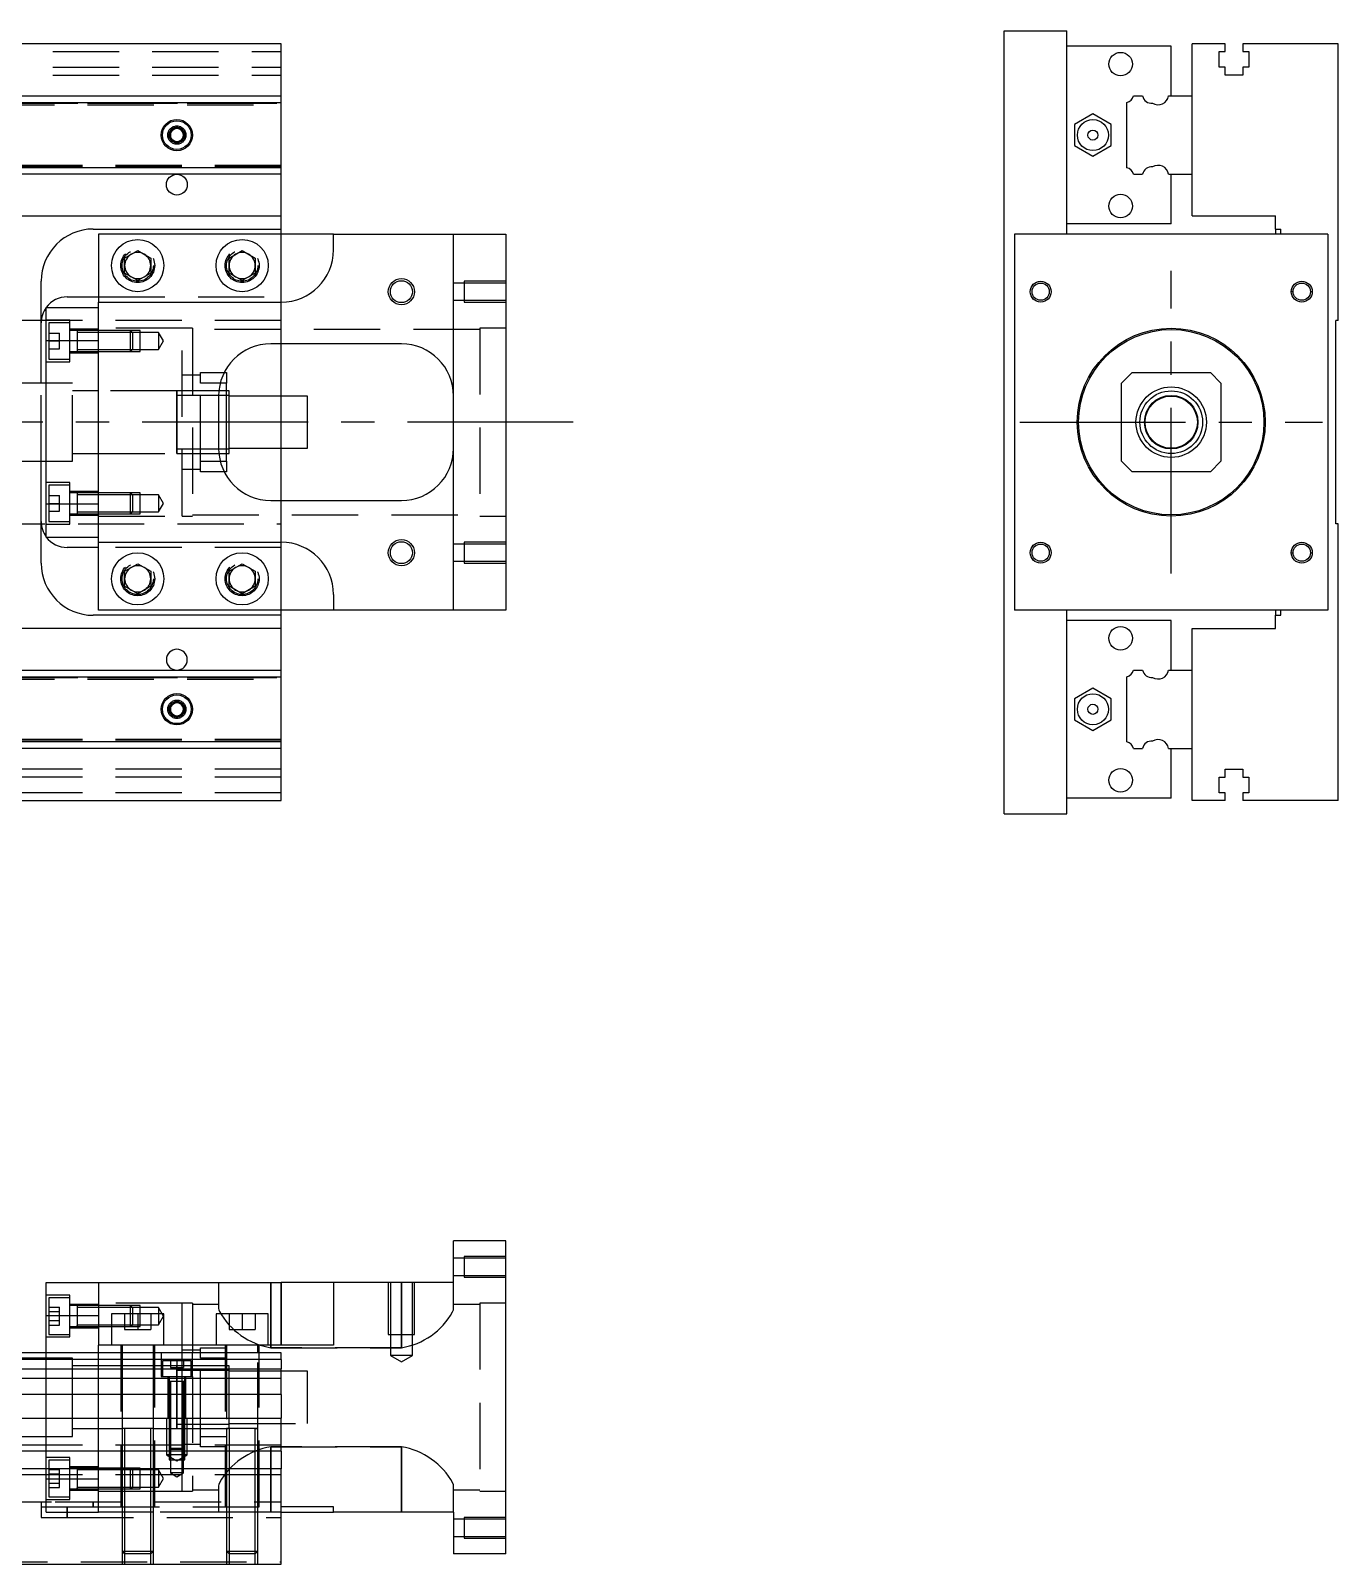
# Model space of a CAD drawing. Extents: x -11 to 722, y -259 to 77.
# Drawn here: x 472 to 722.5, y -218.8 to 75 of the extents above; entities that cross this region are included whole.
import ezdxf

# ---------------------------------------------------------------- set-up
doc = ezdxf.new("R2010")
doc.units = 0
doc.linetypes.add('CENTER', pattern=[50.8, 31.75, -6.35, 6.35, -6.35])
doc.linetypes.add('DASHED', pattern=[19.05, 12.7, -6.35])
doc.layers.get('0').update_dxf_attribs({"linetype": 'CONTINUOUS'})
doc.layers.add('CENTER', color=1, linetype='CENTER')

msp = doc.modelspace()

# ---------------------------------------------------------------- linework, layer by layer
at = {"color": 7, "linetype": 'CONTINUOUS'}
for p, q in [((658.45, 75), (670.45, 75)), ((658.45, -75), (658.45, 75)), ((670.45, 36), (670.45, 75)), ((520, 72.5), (335, 72.5)), ((520, 62.5), (520, 72.5)), ((690.45, 72), (670.45, 72)), ((690.45, 62.5), (690.45, 72)), ((690.45, 62.5), (690.45, 72)), ((700.75, 72.5), (694.45, 72.5)), ((694.45, 62.5), (694.45, 72.5)), ((699.6, 71), (700.75, 71)), ((699.6, 68), (699.6, 71)), ((700.75, 71), (700.75, 72.5)), ((704.15, 72.5), (704.15, 71)), ((722.45, 72.5), (704.15, 72.5)), ((704.15, 71), (705.3, 71)), ((705.3, 71), (705.3, 68)), ((722.45, 19.5), (722.45, 72.5)), ((700.75, 68), (699.6, 68)), ((700.75, 66.5), (700.75, 68)), ((704.15, 68), (704.15, 66.5)), ((705.3, 68), (704.15, 68)), ((704.15, 66.5), (700.75, 66.5)), ((335, 62.5), (520, 62.5)), ((520, 61.247728), (520, 62.5)), ((683.202272, 62.5), (684.97668, 62.5)), ((689.927372, 62.5), (694.45, 62.5)), ((694.45, 47.5), (694.45, 62.5)), ((694.45, 47.5), (694.45, 62.5)), ((335, 61.247728), (520, 61.247728)), ((520, 48.752272), (520, 61.247728)), ((675.45, 59.041452), (671.95, 57.020726)), ((678.949999, 57.020726), (675.45, 59.041452)), ((681.95, 48.752272), (681.95, 61.247728)), ((498.75, 55.721688), (500, 56.443376)), ((500, 56.443376), (501.25, 55.721688)), ((671.95, 57.020726), (671.949999, 52.979274)), ((678.949999, 52.979274), (678.949999, 57.020726)), ((498.75, 54.278312), (498.75, 55.721688)), ((500, 53.556624), (498.75, 54.278312)), ((501.25, 54.278312), (500, 53.556624)), ((501.25, 55.721688), (501.25, 54.278312)), ((671.949999, 52.979274), (675.45, 50.958548)), ((675.45, 50.958548), (678.949999, 52.979274)), ((520, 48.752272), (335, 48.752272)), ((520, 47.5), (335, 47.5)), ((520, 47.5), (520, 48.752272)), ((520, 39.5), (520, 47.5)), ((683.202272, 47.5), (684.97668, 47.5)), ((689.927372, 47.5), (694.45, 47.5)), ((690.45, 38), (690.45, 47.5)), ((690.45, 38), (690.45, 47.5)), ((694.45, 39.5), (694.45, 47.5)), ((446.708204, 39.5), (520, 39.5)), ((520, 37), (520, 39.5)), ((694.45, 39.5), (710.45, 39.5)), ((710.45, 37), (710.45, 39.5)), ((484, 37), (520, 37)), ((485, 36), (485, 23)), ((530, 36), (485, 36)), ((520, 36), (520, 37)), ((530, 33), (530, 36)), ((530, 36), (553, 36)), ((553, -36), (553, 36)), ((553, 36), (563, 36)), ((563, 36), (563, -36)), ((660.45, 36), (660.45, -36)), ((720.45, 36), (660.45, 36)), ((690.45, 38), (670.45, 38)), ((710.45, 37), (711.45, 37)), ((710.45, 37), (710.45, 36)), ((711.45, 36), (711.45, 37)), ((720.45, 36), (720.45, -36)), ((490, 31.443376), (492.5, 32.886752)), ((492.5, 32.886752), (495, 31.443376)), ((510, 31.443376), (512.5, 32.886752)), ((512.5, 32.886752), (515, 31.443376)), ((490, 28.556624), (490, 31.443376)), ((495, 31.443376), (495, 28.556624)), ((510, 28.556624), (510, 31.443376)), ((515, 31.443376), (515, 28.556624)), ((474, 7.5), (474, 27)), ((492.5, 27.113248), (490, 28.556624)), ((495, 28.556624), (492.5, 27.113248)), ((512.5, 27.113248), (510, 28.556624)), ((515, 28.556624), (512.5, 27.113248)), ((479, 24), (485, 24)), ((713.8, 25), (713.45, 25)), ((717.45, 25), (717.1, 25)), ((475, 22), (485, 22)), ((475, 15.652476), (475, 22)), ((485, 15.652476), (485, 23)), ((485, 23), (520, 23)), ((722.45, 19.5), (721.95, 19.5)), ((721.95, -19.5), (721.95, 19.5)), ((475, 15.652476), (485, 15.652476)), ((475, -15.652476), (475, 15.652476)), ((485, -15.652476), (485, 15.652476)), ((485, -15.652476), (485, 15.652476)), ((543, 15), (518, 15)), ((520, 5), (520, 15)), ((509.069714, 9.5), (509.5, 9.5)), ((509.5, 9.5), (509.5, 7.5)), ((682.95, 9.5), (680.95, 7.5)), ((682.95, 9.5), (697.95, 9.5)), ((699.95, 7.5), (697.95, 9.5)), ((475, 7.5), (470, 7.5)), ((509.5, 7.5), (508.317542, 7.5)), ((509.5, -7.5), (509.5, 7.5)), ((510, 6), (509.5, 6)), ((510, -6), (510, 6)), ((680.95, -7.5), (680.95, 7.5)), ((699.95, 7.5), (699.95, -7.5)), ((508, 5), (508, -5)), ((509.5, 5.125), (508.000782, 5.125)), ((510, 5.125), (509.5, 5.125)), ((525, 5), (510, 5)), ((525, -5), (525, 5)), ((508.000782, -5.125), (509.5, -5.125)), ((509.5, -5.125), (510, -5.125)), ((510, -5), (525, -5)), ((520, -15), (520, -5)), ((470, -7.5), (475, -7.5)), ((474, -27), (474, -7.5)), ((508.317542, -7.5), (509.5, -7.5)), ((509.5, -6), (510, -6)), ((509.5, -7.5), (509.5, -9.5)), ((680.95, -7.5), (682.95, -9.5)), ((697.95, -9.5), (699.95, -7.5)), ((509.5, -9.5), (509.069714, -9.5)), ((697.95, -9.5), (682.95, -9.5)), ((480.9, -13.556344), (480.9, -17.556354)), ((480.9, -13.556344), (480.9, -17.556354)), ((475, -15.652476), (485, -15.652476)), ((475, -22), (475, -15.652476)), ((485, -23), (485, -15.652476)), ((518, -15), (543, -15)), ((722.45, -19.5), (721.95, -19.5)), ((722.45, -72.5), (722.45, -19.5)), ((475, -22), (485, -22)), ((485, -23), (520, -23)), ((485, -36), (485, -23)), ((485, -24), (479, -24)), ((713.45, -25), (713.8, -25)), ((717.1, -25), (717.45, -25)), ((490, -28.556624), (492.5, -27.113248)), ((490, -31.443376), (490, -28.556624)), ((492.5, -27.113248), (495, -28.556624)), ((495, -28.556624), (495, -31.443376)), ((510, -28.556624), (512.5, -27.113248)), ((510, -31.443376), (510, -28.556624)), ((512.5, -27.113248), (515, -28.556624)), ((515, -28.556624), (515, -31.443376)), ((492.5, -32.886752), (490, -31.443376)), ((495, -31.443376), (492.5, -32.886752)), ((512.5, -32.886752), (510, -31.443376)), ((515, -31.443376), (512.5, -32.886752)), ((530, -33), (530, -36)), ((520, -37), (484, -37)), ((530, -36), (485, -36)), ((520, -37), (520, -36)), ((520, -39.5), (520, -37)), ((553, -36), (530, -36)), ((563, -36), (553, -36)), ((720.45, -36), (660.45, -36)), ((670.45, -75), (670.45, -36)), ((690.45, -38), (670.45, -38)), ((690.45, -47.5), (690.45, -38)), ((710.45, -36), (710.45, -37)), ((710.45, -37), (711.45, -37)), ((710.45, -39.5), (710.45, -37)), ((711.45, -37), (711.45, -36)), ((520, -39.5), (446.708204, -39.5)), ((520, -47.5), (520, -39.5)), ((694.45, -39.5), (710.45, -39.5)), ((694.45, -47.5), (694.45, -39.5)), ((335, -47.5), (520, -47.5)), ((335, -48.752272), (520, -48.752272)), ((520, -48.752272), (520, -47.5)), ((520, -61.247728), (520, -48.752272)), ((681.95, -61.247728), (681.95, -48.752272)), ((683.202272, -47.5), (684.97668, -47.5)), ((689.927372, -47.5), (694.45, -47.5)), ((694.45, -62.5), (694.45, -47.5)), ((694.45, -62.5), (694.45, -47.5)), ((675.45, -50.958548), (671.95, -52.979274)), ((678.949999, -52.979274), (675.45, -50.958548)), ((498.75, -54.278312), (500, -53.556624)), ((498.75, -55.721688), (498.75, -54.278312)), ((500, -56.443376), (498.75, -55.721688)), ((500, -53.556624), (501.25, -54.278312)), ((501.25, -55.721688), (500, -56.443376)), ((501.25, -54.278312), (501.25, -55.721688)), ((671.95, -52.979274), (671.949999, -57.020726)), ((678.949999, -57.020726), (678.949999, -52.979274)), ((671.949999, -57.020726), (675.45, -59.041452)), ((675.45, -59.041452), (678.949999, -57.020726)), ((520, -61.247728), (335, -61.247728)), ((520, -62.5), (520, -61.247728)), ((520, -62.5), (335, -62.5)), ((520, -72.5), (520, -62.5)), ((683.202272, -62.5), (684.97668, -62.5)), ((689.927372, -62.5), (694.45, -62.5)), ((690.45, -72), (690.45, -62.5)), ((694.45, -72.5), (694.45, -62.5)), ((700.75, -66.5), (704.15, -66.5)), ((700.75, -68), (700.75, -66.5)), ((704.15, -66.5), (704.15, -68)), ((699.6, -68), (700.75, -68)), ((699.6, -71), (699.6, -68)), ((704.15, -68), (705.3, -68)), ((705.3, -68), (705.3, -71)), ((335, -72.5), (520, -72.5)), ((690.45, -72), (670.45, -72)), ((700.75, -72.5), (694.45, -72.5)), ((700.75, -71), (699.6, -71)), ((700.75, -72.5), (700.75, -71)), ((705.3, -71), (704.15, -71)), ((704.15, -71), (704.15, -72.5)), ((722.45, -72.5), (704.15, -72.5)), ((658.45, -75), (670.45, -75)), ((553, -164.8), (553, -156.8)), ((563, -156.8), (553, -156.8)), ((563, -216.8), (563, -156.8)), ((475, -164.8), (485, -164.8)), ((475, -171.147524), (475, -164.8)), ((485, -164.8), (485, -176.8)), ((485, -164.8), (520, -164.8)), ((520, -176.8), (520, -164.8)), ((530, -164.8), (520, -164.8)), ((530, -164.8), (530, -176.8)), ((553, -164.8), (530, -164.8)), ((475, -171.147524), (485, -171.147524)), ((475, -178.3), (475, -171.147524)), ((497.5, -170.8), (487.5, -170.8)), ((487.5, -170.8), (487.5, -176.8)), ((497.5, -176.8), (497.5, -170.8)), ((517.5, -170.8), (507.5, -170.8)), ((507.5, -170.8), (507.5, -176.8)), ((517.5, -176.8), (517.5, -170.8)), ((520, -178.3), (330.5, -178.3)), ((485, -178.3), (485, -176.8)), ((530, -176.8), (485, -176.8)), ((520, -179.552272), (520, -178.3)), ((520, -179.552272), (330.5, -179.552272)), ((330.5, -181.32668), (520, -181.32668)), ((500, -186.8), (500, -180.799994)), ((500, -192.800006), (500, -180.799994)), ((500, -181.675), (500, -182.8)), ((501, -181.675), (500, -181.675)), ((502.75, -181.675), (501, -181.675)), ((504.5, -181.675), (502.75, -181.675)), ((509.5, -181.675), (504.5, -181.675)), ((510, -181.675), (509.5, -181.675)), ((520, -179.552272), (520, -181.32668)), ((520, -183.223076), (520, -181.32668)), ((520, -183.223076), (330.5, -183.223076)), ((500, -182.8), (500, -183.799788)), ((520, -186.277372), (520, -183.223076)), ((520, -186.277372), (330.5, -186.277372)), ((520, -186.277372), (520, -190.8)), ((0, -190.8), (520, -190.8)), ((520, -197.1), (520, -190.8)), ((500, -191.925), (510, -191.925)), ((520, -197.1), (0, -197.1)), ((520, -197.1), (520, -200.5)), ((520, -200.5), (0, -200.5)), ((520, -218.8), (520, -200.5)), ((530, -207.8), (520, -207.8)), ((530, -208.8), (530, -207.8)), ((520, -208.8), (530, -208.8)), ((553, -208.8), (530, -208.8)), ((553, -208.8), (553, -216.8)), ((563, -216.8), (553, -216.8)), ((0, -218.8), (520, -218.8))]:
    msp.add_line(p, q, dxfattribs=at)
at = {"color": 3, "linetype": 'DASHED'}
for p, q in [((0, 71), (520, 71)), ((0, 68), (520, 68)), ((0, 66.5), (520, 66.5)), ((330.5, 61.1), (520, 61.1)), ((330.5, 60.8), (520, 60.8)), ((335, 61.1147), (520, 61.1147)), ((498.5, 55), (498.52041, 55.24661)), ((520, 49.2), (330.5, 49.2)), ((520, 48.9), (330.5, 48.9)), ((520, 48.8853), (335, 48.8853)), ((520, 24), (520, 36)), ((489.5, 30), (489.520026, 30.346056)), ((509.5, 30), (509.520026, 30.346056)), ((555, 26.65), (553, 26.65)), ((555, 26.999994), (555, 23.000006)), ((563, 26.999994), (555, 26.999994)), ((563, 26.65), (555, 26.65)), ((485, 24), (520, 24)), ((520, 23), (520, 24)), ((485, 15.652476), (485, 22)), ((520, 15), (520, 23)), ((553, 23.35), (555, 23.35)), ((555, 23.35), (563, 23.35)), ((555, 23.000006), (563, 23.000006)), ((520, 19.5), (61.969694, 19.5)), ((479.5, 19.55635), (475, 19.55635)), ((475.5, 19.05635), (475.5, 12.05635)), ((479.5, 19.05635), (475.5, 19.05635)), ((479.5, 11.55635), (479.5, 19.55635)), ((485, 17.80635), (479.5, 17.80635)), ((501, 18), (485, 18)), ((501, -18), (501, 18)), ((503, 18), (501, 18)), ((503, 18), (503, -18)), ((558, 17.75), (503, 17.75)), ((558, 18), (558, -18)), ((563, 18), (558, 18)), ((475.5, 17.05635), (477.5, 17.05635)), ((475.5, 15.55635), (477.5, 15.55635)), ((477.5, 15.55635), (477.5, 17.05635)), ((477.5, 14.05635), (477.5, 15.55635)), ((480.9, 17.55635), (479.5, 17.55635)), ((480.9, 17.55635), (480.895, 17.55635)), ((480.9, 17.556354), (480.9, 13.556344)), ((480.9, 17.556354), (480.9, 13.556344)), ((480.9, 17.55635), (480.9, 17.339888)), ((480.905, 17.55635), (480.9, 17.55635)), ((485, 17.55635), (480.9, 17.55635)), ((480.9, 17.339888), (480.9, 13.77281)), ((485, 17.20635), (480.9, 17.20635)), ((491.15, 17.55635), (485, 17.55635)), ((491.150006, 17.556344), (485, 17.556344)), ((491.5, 17.20635), (485, 17.20635)), ((491.15, 13.55635), (491.15, 17.55635)), ((491.5, 17.20635), (491.15, 17.55635)), ((493, 17.556344), (491.150006, 17.556344)), ((491.5, 17.20635), (491.5, 13.90635)), ((493, 17.20635), (491.5, 17.20635)), ((493, 13.556354), (493, 17.556344)), ((496.5, 17.20635), (493, 17.20635)), ((496.5, 17.20635), (496.5, 13.90635)), ((497.452628, 15.55635), (496.5, 17.20635)), ((496.5, 13.90635), (497.452628, 15.55635)), ((475.5, 14.05635), (477.5, 14.05635)), ((475.5, 12.05635), (479.5, 12.05635)), ((479.5, 13.55635), (480.9, 13.55635)), ((479.5, 13.30635), (485, 13.30635)), ((480.895, 13.55635), (480.9, 13.55635)), ((480.9, 13.90635), (485, 13.90635)), ((480.9, 13.77281), (480.9, 13.55635)), ((480.9, 13.55635), (480.905, 13.55635)), ((480.9, 13.55635), (485, 13.55635)), ((485, 13.90635), (491.5, 13.90635)), ((485, 13.556354), (491.150006, 13.556354)), ((485, 13.55635), (491.15, 13.55635)), ((491.15, 13.55635), (491.5, 13.90635)), ((491.150006, 13.556354), (493, 13.556354)), ((491.5, 13.90635), (493, 13.90635)), ((493, 13.90635), (496.5, 13.90635)), ((475, 11.55635), (479.5, 11.55635)), ((504.5, 9), (501, 9)), ((504.5, 9.5), (509.069714, 9.5)), ((504.5, 7.5), (504.5, 9.5)), ((474, -7.5), (474, 7.5)), ((480, 7.5), (475, 7.5)), ((480, -7.5), (480, 7.5)), ((485, 6), (480, 6)), ((500.005, 6), (485, 6)), ((508.050126, 6), (499.995, 6)), ((500, -6.000006), (500, 6.000006)), ((500, 5.325034), (500, 6)), ((500, 6), (500, -5.999164)), ((504.5, -7.5), (504.5, 7.5)), ((508.317542, 7.5), (504.5, 7.5)), ((509.5, 6), (508.050126, 6)), ((508.000782, 5.125), (500, 5.125)), ((520, -5), (520, 5)), ((500, -5.125), (508.000782, -5.125)), ((500, -6), (500, -5.325218)), ((475, -7.5), (480, -7.5)), ((480, -6), (485, -6)), ((485, -6), (500.005, -6)), ((499.995, -6), (508.050126, -6)), ((500, -5.999164), (500, -6)), ((504.5, -7.5), (508.317542, -7.5)), ((504.5, -9.5), (504.5, -7.5)), ((508.050126, -6), (509.5, -6)), ((479.5, -11.55635), (475, -11.55635)), ((479.5, -19.55635), (479.5, -11.55635)), ((501, -9), (504.5, -9)), ((509.069714, -9.5), (504.5, -9.5)), ((475.5, -12.05635), (475.5, -19.05635)), ((479.5, -12.05635), (475.5, -12.05635)), ((475.5, -14.05635), (477.5, -14.05635)), ((477.5, -15.55635), (477.5, -14.05635)), ((485, -13.30635), (479.5, -13.30635)), ((480.9, -13.55635), (479.5, -13.55635)), ((480.9, -13.55635), (480.895, -13.55635)), ((480.9, -13.55635), (480.9, -13.77281)), ((480.905, -13.55635), (480.9, -13.55635)), ((485, -13.55635), (480.9, -13.55635)), ((480.9, -13.77281), (480.9, -17.339888)), ((485, -13.90635), (480.9, -13.90635)), ((491.15, -13.55635), (485, -13.55635)), ((491.15, -13.556352), (485, -13.556354)), ((491.5, -13.90635), (485, -13.90635)), ((491.15, -17.55635), (491.15, -13.55635)), ((491.5, -13.90635), (491.15, -13.55635)), ((493, -13.556354), (491.15, -13.556352)), ((491.5, -13.90635), (491.5, -17.20635)), ((493, -13.90635), (491.5, -13.90635)), ((493, -17.556344), (493, -13.556354)), ((496.5, -13.90635), (493, -13.90635)), ((496.5, -13.90635), (496.5, -17.20635)), ((497.452628, -15.55635), (496.5, -13.90635)), ((475.5, -15.55635), (477.5, -15.55635)), ((475.5, -17.05635), (477.5, -17.05635)), ((477.5, -17.05635), (477.5, -15.55635)), ((479.5, -17.55635), (480.9, -17.55635)), ((480.895, -17.55635), (480.9, -17.55635)), ((480.9, -17.20635), (485, -17.20635)), ((480.9, -17.339888), (480.9, -17.55635)), ((480.9, -17.55635), (480.905, -17.55635)), ((480.9, -17.55635), (485, -17.55635)), ((485, -22), (485, -15.652476)), ((485, -17.20635), (491.5, -17.20635)), ((485, -17.556344), (491.15, -17.556346)), ((485, -17.55635), (491.15, -17.55635)), ((491.15, -17.55635), (491.5, -17.20635)), ((491.15, -17.556346), (493, -17.556344)), ((491.5, -17.20635), (493, -17.20635)), ((493, -17.20635), (496.5, -17.20635)), ((496.5, -17.20635), (497.452628, -15.55635)), ((520, -23), (520, -15)), ((61.969694, -19.5), (520, -19.5)), ((475, -19.55635), (479.5, -19.55635)), ((475.5, -19.05635), (479.5, -19.05635)), ((479.5, -17.80635), (485, -17.80635)), ((485, -18), (501, -18)), ((501, -18), (503, -18)), ((503, -17.75), (558, -17.75)), ((558, -18), (563, -18)), ((520, -24), (520, -23)), ((555, -23.35), (553, -23.35)), ((555, -23.000006), (555, -26.999994)), ((563, -23.000006), (555, -23.000006)), ((563, -23.35), (555, -23.35)), ((520, -24), (485, -24)), ((520, -36), (520, -24)), ((553, -26.65), (555, -26.65)), ((555, -26.65), (563, -26.65)), ((555, -26.999994), (563, -26.999994)), ((489.5, -30), (489.520026, -29.653944)), ((509.5, -30), (509.520026, -29.653944)), ((330.5, -48.9), (520, -48.9)), ((330.5, -49.2), (520, -49.2)), ((335, -48.8853), (520, -48.8853)), ((501.477374, -54.74045), (501.5, -55)), ((520, -60.8), (330.5, -60.8)), ((520, -61.1), (330.5, -61.1)), ((520, -61.1147), (335, -61.1147)), ((520, -66.5), (0, -66.5)), ((520, -68), (0, -68)), ((520, -71), (0, -71)), ((555, -160.15), (553, -160.15)), ((555, -159.800006), (555, -163.799994)), ((563, -159.800006), (555, -159.800006)), ((563, -160.15), (555, -160.15)), ((553, -163.45), (555, -163.45)), ((555, -163.45), (563, -163.45)), ((555, -163.799994), (563, -163.799994)), ((479.5, -167.24365), (475, -167.24365)), ((479.5, -175.24365), (479.5, -167.24365)), ((508, -164.8), (508, -169.768778)), ((518, -177.309874), (518, -164.8)), ((518, -164.8), (518, -176.8)), ((520, -164.8), (520, -176.8)), ((540.500006, -164.8), (540.500006, -174.8)), ((540.9, -164.8), (540.9, -174.8)), ((543, -164.8), (543, -177.309874)), ((543, -177.309874), (543, -164.8)), ((545.1, -174.8), (545.1, -164.8)), ((545.499994, -174.8), (545.499994, -164.8)), ((553, -169.768778), (553, -164.8)), ((475.5, -167.74365), (475.5, -171.24365)), ((479.5, -167.74365), (475.5, -167.74365)), ((475.5, -169.5116), (477.5, -169.5116)), ((475.5, -170.377626), (477.5, -170.377626)), ((477.5, -170.377626), (477.5, -169.5116)), ((477.5, -172.109676), (477.5, -170.377626)), ((485, -168.99365), (479.5, -168.99365)), ((480.9, -169.24365), (479.5, -169.24365)), ((480.9, -169.24365), (480.895, -169.24365)), ((480.9, -169.243646), (480.9, -173.243656)), ((480.9, -169.243646), (480.9, -169.59365)), ((480.9, -169.24365), (480.9, -169.460318)), ((485, -169.24365), (480.9, -169.24365)), ((480.905, -169.24365), (480.9, -169.24365)), ((480.9, -169.460318), (480.9, -171.24365)), ((480.9, -169.59365), (480.9, -171.110606)), ((485, -169.59365), (480.9, -169.59365)), ((501, -168.8), (485, -168.8)), ((491.15, -169.24365), (485, -169.24365)), ((491.15, -169.243654), (485, -169.243656)), ((491.5, -169.59365), (485, -169.59365)), ((491.15, -170.8), (491.15, -169.24365)), ((491.5, -169.59365), (491.15, -169.24365)), ((493, -169.243656), (491.15, -169.243654)), ((491.5, -169.59365), (491.5, -170.8)), ((493, -169.59365), (491.5, -169.59365)), ((493, -170.8), (493, -169.243656)), ((496.5, -169.59365), (493, -169.59365)), ((496.5, -169.59365), (496.5, -172.89365)), ((497.452628, -171.24365), (496.5, -169.59365)), ((501, -176.8), (501, -168.8)), ((503, -168.8), (501, -168.8)), ((503, -168.8), (503, -178.3)), ((508, -169.05), (503, -169.05)), ((508, -169.768778), (508.034792, -170.0357)), ((508.034792, -170.0357), (508.13642, -170.341226)), ((552.823178, -170.434328), (552.954746, -170.07671)), ((552.954746, -170.07671), (553, -169.768778)), ((558, -169.05), (553, -169.05)), ((558, -168.8), (558, -204.8)), ((563, -168.8), (558, -168.8)), ((475.5, -171.24365), (475.5, -174.74365)), ((475.5, -172.109676), (477.5, -172.109676)), ((475.5, -172.975702), (477.5, -172.975702)), ((477.5, -172.975702), (477.5, -172.109676)), ((479.5, -173.24365), (480.905, -173.24365)), ((480.895, -173.24365), (485, -173.24365)), ((480.9, -171.110606), (480.9, -171.376696)), ((480.9, -171.24365), (480.9, -173.243656)), ((480.9, -171.24365), (480.9, -173.026942)), ((480.9, -171.376696), (480.9, -172.89365)), ((480.9, -172.89365), (480.9, -173.243656)), ((480.9, -172.89365), (485, -172.89365)), ((480.9, -173.026942), (480.9, -173.24365)), ((480.9, -173.026942), (480.9, -173.24365)), ((480.9, -173.24365), (480.9, -173.026984)), ((485, -172.89365), (487.5, -172.89365)), ((485, -173.243646), (487.5, -173.243646)), ((485, -173.24365), (487.5, -173.24365)), ((487.5, -172.89365), (491.5, -172.89365)), ((487.5, -173.243646), (491.15, -173.243648)), ((487.5, -173.24365), (491.15, -173.24365)), ((490, -170.8), (490, -173.8)), ((491.15, -171.24365), (491.15, -170.8)), ((491.15, -173.24365), (491.15, -171.24365)), ((491.15, -173.24365), (491.5, -172.89365)), ((491.15, -173.243648), (493, -173.243646)), ((491.5, -170.8), (491.5, -171.24365)), ((491.5, -171.24365), (491.5, -172.89365)), ((491.5, -172.89365), (493, -172.89365)), ((492.5, -170.8), (492.5, -173.8)), ((493, -173.243646), (493, -170.8)), ((493, -172.89365), (496.5, -172.89365)), ((495, -170.8), (495, -173.8)), ((496.5, -172.89365), (497.452628, -171.24365)), ((510, -170.8), (510, -173.8)), ((512.5, -170.8), (512.5, -173.8)), ((515, -170.8), (515, -173.8)), ((475, -175.24365), (479.5, -175.24365)), ((475.5, -174.74365), (479.5, -174.74365)), ((479.5, -173.49365), (485, -173.49365)), ((490, -173.8), (492.5, -173.8)), ((492.5, -173.8), (495, -173.8)), ((510, -173.8), (512.5, -173.8)), ((512.5, -173.8), (515, -173.8)), ((540.500006, -174.8), (545.499994, -174.8)), ((540.9, -174.8), (540.9, -178.8)), ((545.1, -178.8), (545.1, -174.8)), ((475, -190.8), (475, -178.3)), ((485, -190.8), (485, -178.3)), ((489.25, -176.8), (489.25, -207.8)), ((489.5, -176.8), (489.5, -178.3)), ((489.5, -178.3), (489.5, -190.8)), ((495.5, -178.3), (495.5, -176.8)), ((495.5, -190.8), (495.5, -178.3)), ((495.75, -207.8), (495.75, -176.8)), ((497, -178.3), (497, -182.8)), ((501, -178.3), (501, -176.8)), ((504.5, -177.8), (501, -177.8)), ((501, -179.8), (501, -178.3)), ((503, -182.8), (503, -178.3)), ((504.5, -177.3), (509.5, -177.3)), ((504.5, -178.3), (504.5, -177.3)), ((504.5, -179.3), (504.5, -178.3)), ((509.25, -176.8), (509.25, -207.8)), ((509.5, -176.8), (509.5, -178.3)), ((509.5, -178.3), (509.5, -192.805)), ((515.5, -178.3), (515.5, -176.8)), ((515.5, -192.805), (515.5, -178.3)), ((515.75, -207.8), (515.75, -176.8)), ((518, -176.8), (518, -177.309874)), ((518, -177.309874), (543, -177.309874)), ((543, -177.309874), (518, -177.309874)), ((545.1, -178.8), (540.9, -178.8)), ((540.9, -178.8), (543, -180.012436)), ((543, -180.012436), (545.1, -178.8)), ((475, -179.3), (469.995, -179.3)), ((480, -179.3), (475, -179.3)), ((480, -186.8), (480, -179.3)), ((485, -180.8), (480, -180.8)), ((489.5, -180.8), (485, -180.8)), ((495.5, -180.8), (489.5, -180.8)), ((497.25, -180.8), (495.5, -180.8)), ((502.75, -179.8), (497.25, -179.8)), ((497.25, -179.8), (497.25, -182.8)), ((500.005, -180.8), (497.25, -180.8)), ((498.75, -179.8), (498.75, -181.1)), ((498.75, -181.1), (500, -181.1)), ((501, -180.8), (499.995, -180.8)), ((500, -179.8), (500, -181.1)), ((500, -180.8), (500, -182.799258)), ((500, -181.474966), (500, -180.8)), ((500, -181.1), (501.25, -181.1)), ((501, -182.8), (501, -179.8)), ((502.75, -180.8), (501, -180.8)), ((501.25, -179.8), (501.25, -181.1)), ((502.75, -182.8), (502.75, -179.8)), ((504.5, -180.8), (502.75, -180.8)), ((504.5, -194.3), (504.5, -179.3)), ((509.5, -179.3), (504.5, -179.3)), ((509.5, -180.8), (504.5, -180.8)), ((510, -180.8), (509.5, -180.8)), ((510, -186.8), (510, -180.8)), ((515.5, -181.8), (510, -181.8)), ((520, -181.8), (515.5, -181.8)), ((525, -181.8), (520, -181.8)), ((525, -186.8), (525, -181.8)), ((497, -182.8), (503, -182.8)), ((498.25, -182.8), (498.25, -190.8)), ((500, -183.8), (498.499994, -183.8)), ((498.5, -182.8), (498.5, -183.8)), ((498.5, -183.795), (498.5, -183.8)), ((498.624678, -183.8), (498.5, -183.8)), ((498.5, -183.8), (498.5, -183.805)), ((498.5, -183.8), (498.5, -190.8)), ((499.998804, -183.8), (498.624678, -183.8)), ((498.75, -183.8), (498.75, -190.8)), ((501.37533, -183.8), (499.998804, -183.8)), ((500, -182.799258), (500, -183.799914)), ((500, -183.799788), (500, -191.925)), ((500, -183.799914), (500, -186.599974)), ((501.500006, -183.8), (500, -183.8)), ((501, -183.799304), (501, -182.8)), ((501, -186.8), (501, -183.799304)), ((501.25, -190.8), (501.25, -183.8)), ((501.5, -183.8), (501.37533, -183.8)), ((501.5, -183.8), (501.5, -182.8)), ((501.5, -183.8), (501.5, -183.795)), ((501.5, -183.805), (501.5, -183.8)), ((501.5, -190.8), (501.5, -183.8)), ((501.75, -190.8), (501.75, -182.8)), ((503, -182.8), (503, -204.8)), ((480, -190.8), (480, -186.8)), ((500, -186.599974), (500, -192.799164)), ((501, -198.8), (501, -186.8)), ((510, -192.8), (510, -186.8)), ((525, -191.8), (525, -186.8)), ((475, -197.1), (475, -190.8)), ((480, -194.3), (480, -190.8)), ((485, -197.1), (485, -190.8)), ((489.5, -190.8), (489.5, -192.8)), ((495.5, -192.8), (495.5, -190.8)), ((498, -190.8), (498, -197.8)), ((498.5, -190.8), (498.5, -196.55)), ((498.500006, -190.8), (498.500006, -196.550006)), ((498.75, -190.8), (498.75, -196.8)), ((501.25, -196.8), (501.25, -190.8)), ((501.499994, -196.550006), (501.499994, -190.8)), ((501.5, -196.55), (501.5, -190.8)), ((502, -197.8), (502, -190.8)), ((480, -192.8), (485, -192.8)), ((485, -192.8), (489.39999, -192.8)), ((489.39999, -192.8), (489.5, -192.8)), ((495.500006, -192.8), (489.499994, -192.8)), ((489.5, -192.795), (489.5, -192.8)), ((489.849602, -192.8), (489.5, -192.8)), ((489.5, -192.8), (489.5, -197.1)), ((489.5, -192.8), (489.5, -192.805)), ((495.15035, -192.8), (489.849602, -192.8)), ((490, -192.8), (490, -197.1)), ((495, -197.1), (495, -192.8)), ((495.5, -192.8), (495.15035, -192.8)), ((495.5, -192.8), (495.5, -192.795)), ((495.5, -197.1), (495.5, -192.8)), ((495.5, -192.805), (495.5, -192.8)), ((495.5, -192.8), (495.60001, -192.8)), ((495.60001, -192.8), (500.005, -192.8)), ((499.995, -192.8), (509.39999, -192.8)), ((500, -192.800006), (500, -191.925)), ((500, -192.799164), (500, -192.8)), ((500.005, -192.8), (509.5, -192.8)), ((509.39999, -192.8), (509.5, -192.8)), ((515.500006, -192.8), (509.499994, -192.8)), ((515.500006, -192.8), (509.499994, -192.8)), ((509.5, -192.795), (509.5, -200.5)), ((509.5, -192.8), (509.84965, -192.8)), ((509.849602, -192.8), (509.5, -192.8)), ((515.15035, -192.8), (509.849602, -192.8)), ((510, -191.8), (525, -191.8)), ((510, -192.8), (510, -200.5)), ((515, -200.5), (515, -192.8)), ((515.150204, -192.8), (515.5, -192.8)), ((515.5, -192.8), (515.15035, -192.8)), ((515.5, -200.5), (515.5, -192.795)), ((520, -195.95), (0, -195.95)), ((470, -194.3), (475, -194.3)), ((475, -194.3), (480, -194.3)), ((498.5, -196.55), (501.5, -196.55)), ((498.5, -196.55), (498.75, -196.8)), ((498.500006, -196.550006), (498.500006, -197.1)), ((501.25, -196.8), (498.75, -196.8)), ((498.75, -196.8), (498.75, -198.8)), ((501, -195.8), (504.5, -195.8)), ((501.25, -196.8), (501.5, -196.55)), ((501.25, -198.8), (501.25, -196.8)), ((501.499994, -197.1), (501.499994, -196.550006)), ((504.5, -194.3), (509.5, -194.3)), ((504.5, -196.3), (504.5, -194.3)), ((509.5, -196.3), (504.5, -196.3)), ((543, -196.290126), (518, -196.290126)), ((518, -196.290126), (543, -196.290126)), ((518, -208.8), (518, -196.290126)), ((518, -196.290126), (518, -200.5)), ((543, -196.290126), (543, -208.8)), ((543, -208.8), (543, -196.290126)), ((475, -200.5), (475, -197.1)), ((479.5, -198.35635), (475, -198.35635)), ((475.5, -198.85635), (475.5, -200.5)), ((479.5, -198.85635), (475.5, -198.85635)), ((479.5, -206.35635), (479.5, -198.35635)), ((485, -200.5), (485, -197.1)), ((489.5, -197.1), (489.5, -200.5)), ((490, -197.1), (490, -200.5)), ((495, -200.5), (495, -197.1)), ((495.5, -200.5), (495.5, -197.1)), ((502, -197.8), (498, -197.8)), ((498, -197.8), (500, -198.9547)), ((498.500006, -197.1), (498.500006, -198.8)), ((498.500006, -198.8), (501.499994, -198.8)), ((498.75, -198.8), (498.75, -201.3)), ((500, -198.9547), (502, -197.8)), ((501, -200.5), (501, -198.8)), ((501.25, -201.3), (501.25, -198.8)), ((501.499994, -198.8), (501.499994, -197.1)), ((520, -201.65), (0, -201.65)), ((475, -202.452476), (475, -200.5)), ((475, -202.452476), (485, -202.452476)), ((475, -206.8), (475, -202.452476)), ((475.5, -200.5), (475.5, -202.35635)), ((475.5, -200.624298), (477.5, -200.624298)), ((475.5, -201.490324), (477.5, -201.490324)), ((475.5, -202.35635), (475.5, -205.85635)), ((477.5, -201.490324), (477.5, -200.624298)), ((477.5, -203.222374), (477.5, -201.490324)), ((485, -200.10635), (479.5, -200.10635)), ((480.9, -200.35635), (479.5, -200.35635)), ((480.9, -200.35635), (480.895, -200.35635)), ((480.9, -200.356344), (480.9, -204.356354)), ((480.9, -200.356344), (480.9, -200.5)), ((480.9, -200.356344), (480.9, -204.356354)), ((480.9, -200.35635), (480.9, -200.499586)), ((480.905, -200.35635), (480.9, -200.35635)), ((485, -200.35635), (480.9, -200.35635)), ((480.9, -200.499586), (480.9, -200.573016)), ((480.9, -200.5), (480.9, -200.70635)), ((480.9, -200.573016), (480.9, -202.35635)), ((480.9, -200.70635), (480.9, -202.223304)), ((485, -200.70635), (480.9, -200.70635)), ((480.9, -202.223304), (480.9, -202.489394)), ((480.9, -202.35635), (480.9, -204.356354)), ((480.9, -202.35635), (480.9, -204.356354)), ((480.9, -202.35635), (480.9, -204.13964)), ((480.9, -202.489394), (480.9, -204.00635)), ((489.5, -200.35635), (485, -200.35635)), ((489.5, -200.356354), (485, -200.356354)), ((485, -207.8), (485, -200.5)), ((489.5, -200.70635), (485, -200.70635)), ((490, -200.35635), (489.5, -200.35635)), ((490, -200.356354), (489.5, -200.356354)), ((489.5, -200.5), (489.5, -207.8)), ((490, -200.70635), (489.5, -200.70635)), ((491.15, -200.35635), (490, -200.35635)), ((491.15, -200.356352), (490, -200.356354)), ((490, -200.5), (490, -207.8)), ((491.5, -200.70635), (490, -200.70635)), ((491.15, -200.5), (491.15, -200.35635)), ((491.29365, -200.5), (491.15, -200.35635)), ((493, -200.356354), (491.15, -200.356352)), ((491.15, -202.35635), (491.15, -200.5)), ((491.15, -204.35635), (491.15, -202.35635)), ((491.5, -200.70635), (491.29365, -200.5)), ((491.5, -200.70635), (491.5, -202.35635)), ((493, -200.70635), (491.5, -200.70635)), ((491.5, -202.35635), (491.5, -204.00635)), ((493, -200.5), (493, -200.356354)), ((493, -204.356344), (493, -200.5)), ((496.5, -200.70635), (493, -200.70635)), ((495, -207.8), (495, -200.5)), ((495.5, -207.8), (495.5, -200.5)), ((496.5, -200.70635), (496.5, -204.00635)), ((497.452628, -202.35635), (496.5, -200.70635)), ((496.5, -204.00635), (497.452628, -202.35635)), ((501.25, -201.3), (498.75, -201.3)), ((498.75, -201.3), (500, -202.021688)), ((500, -202.021688), (501.25, -201.3)), ((501, -204.8), (501, -200.5)), ((509.5, -200.5), (509.5, -207.8)), ((510, -200.5), (510, -207.8)), ((515, -207.8), (515, -200.5)), ((515.5, -207.8), (515.5, -200.5)), ((518, -200.5), (518, -207.8)), ((475.5, -203.222374), (477.5, -203.222374)), ((475.5, -204.0884), (477.5, -204.0884)), ((477.5, -204.0884), (477.5, -203.222374)), ((479.5, -204.35635), (480.905, -204.35635)), ((479.5, -204.60635), (485, -204.60635)), ((480.895, -204.35635), (485, -204.35635)), ((480.9, -204.00635), (485, -204.00635)), ((480.9, -204.13964), (480.9, -204.35635)), ((480.9, -204.13964), (480.9, -204.35635)), ((480.9, -204.35635), (480.9, -204.139682)), ((480.9, -204.35635), (480.9, -204.139682)), ((485, -204.00635), (489.5, -204.00635)), ((485, -204.356344), (489.5, -204.356344)), ((485, -204.35635), (489.5, -204.35635)), ((485, -204.8), (489.5, -204.8)), ((489.5, -204.00635), (490, -204.00635)), ((489.5, -204.356344), (490, -204.356344)), ((489.5, -204.35635), (490, -204.35635)), ((489.5, -204.8), (490, -204.8)), ((490, -204.00635), (491.5, -204.00635)), ((490, -204.356344), (491.15, -204.356346)), ((490, -204.35635), (491.15, -204.35635)), ((490, -204.8), (495, -204.8)), ((491.15, -204.35635), (491.5, -204.00635)), ((491.15, -204.356346), (493, -204.356344)), ((491.5, -204.00635), (493, -204.00635)), ((493, -204.00635), (496.5, -204.00635)), ((495, -204.8), (495.5, -204.8)), ((495.5, -204.8), (501, -204.8)), ((501, -204.8), (503, -204.8)), ((503, -204.55), (508, -204.55)), ((508.005138, -203.7339), (508, -203.831222)), ((508, -203.831222), (508, -208.8)), ((508.04561, -203.521616), (508.005138, -203.7339)), ((508.174588, -203.17071), (508.04561, -203.521616)), ((552.96557, -203.565558), (552.86358, -203.258774)), ((553, -203.831222), (552.96557, -203.565558)), ((553, -208.8), (553, -203.831222)), ((553, -204.55), (558, -204.55)), ((558, -204.8), (563, -204.8)), ((463.291796, -206.8), (476.708204, -206.8)), ((474, -206.8), (474, -207.8)), ((474, -207.8), (484, -207.8)), ((474, -207.8), (474, -209.8)), ((475, -206.35635), (479.5, -206.35635)), ((475, -208.8), (475, -206.8)), ((475.5, -205.85635), (479.5, -205.85635)), ((476.708204, -206.8), (520, -206.8)), ((479, -209.8), (479, -207.8)), ((479, -207.8), (479, -208.8)), ((484, -207.8), (484, -206.8)), ((484, -206.8), (484, -207.8)), ((484, -207.8), (520, -207.8)), ((485, -208.8), (485, -207.8)), ((489.5, -207.8), (489.5, -216.3)), ((489.500006, -207.8), (489.500006, -216.300006)), ((490, -207.8), (490, -216.8)), ((495, -216.8), (495, -207.8)), ((495.499994, -216.300006), (495.499994, -207.8)), ((495.5, -216.3), (495.5, -207.8)), ((509.5, -207.8), (509.5, -216.3)), ((509.500006, -207.8), (509.500006, -216.300006)), ((510, -207.8), (510, -216.8)), ((515, -216.8), (515, -207.8)), ((515.499994, -216.300006), (515.499994, -207.8)), ((515.5, -216.3), (515.5, -207.8)), ((518, -207.8), (518, -208.8)), ((474, -209.8), (479, -209.8)), ((475, -208.8), (485, -208.8)), ((479, -208.8), (479, -209.8)), ((479, -209.8), (520, -209.8)), ((489.5, -208.8), (485, -208.8)), ((490, -208.8), (489.5, -208.8)), ((495, -208.8), (490, -208.8)), ((495.5, -208.8), (495, -208.8)), ((509.5, -208.8), (495.5, -208.8)), ((510, -208.8), (509.5, -208.8)), ((515, -208.8), (510, -208.8)), ((515.5, -208.8), (515, -208.8)), ((520, -208.8), (515.5, -208.8)), ((555, -210.15), (553, -210.15)), ((555, -209.800006), (555, -213.799994)), ((563, -209.800006), (555, -209.800006)), ((563, -210.15), (555, -210.15)), ((553, -213.45), (555, -213.45)), ((555, -213.45), (563, -213.45)), ((555, -213.799994), (563, -213.799994)), ((489.5, -216.3), (495.5, -216.3)), ((489.5, -216.3), (490, -216.8)), ((489.500006, -216.300006), (489.500006, -218.8)), ((495, -216.8), (490, -216.8)), ((490, -216.8), (490, -218.8)), ((495, -216.8), (495.5, -216.3)), ((495, -218.8), (495, -216.8)), ((495.499994, -218.8), (495.499994, -216.300006)), ((509.5, -216.3), (515.5, -216.3)), ((509.5, -216.3), (510, -216.8)), ((509.500006, -216.300006), (509.500006, -218.8)), ((515, -216.8), (510, -216.8)), ((510, -216.8), (510, -218.8)), ((515, -216.8), (515.5, -216.3)), ((515, -218.8), (515, -216.8)), ((515.499994, -218.8), (515.499994, -216.300006)), ((62.499994, -218.3), (520, -218.3))]:
    msp.add_line(p, q, dxfattribs=at)
at = {"color": 7, "linetype": 'CONTINUOUS'}
for centre, radius in [((680.749999, 68.6), 2.25), ((500, 55), 3), ((500, 55), 2.75), ((675.45, 55), 2.97), ((675.45, 55), 0.97), ((500, 45.5), 2), ((680.749999, 41.4), 2.25), ((492.5, 30), 5), ((512.5, 30), 5), ((543, 25), 2.1), ((665.45, 25), 1.65), ((715.45, 25), 1.65), ((690.45, 0), 18), ((690.45, 0), 17.75), ((690.45, 0), 6.75), ((690.45, 0), 6), ((690.45, 0), 5.125), ((690.45, 0), 5), ((543, -25), 2.1), ((665.45, -25), 1.65), ((715.45, -25), 1.65), ((492.5, -30), 5), ((512.5, -30), 5), ((680.749999, -41.4), 2.25), ((500, -55), 3), ((500, -55), 2.75), ((675.45, -55), 2.97), ((675.45, -55), 0.97), ((680.749999, -68.6), 2.25)]:
    msp.add_circle(centre, radius, dxfattribs=at)
at = {"color": 3, "linetype": 'DASHED'}
for centre, radius in [((500, 55), 1.75), ((500, 55), 1.5), ((492.5, 30), 3.25), ((492.5, 30), 3), ((512.5, 30), 3.25), ((512.5, 30), 3), ((492.5, -30), 3.25), ((492.5, -30), 3), ((512.5, -30), 3.25), ((512.5, -30), 3), ((500, -55), 1.75), ((500, -55), 1.5)]:
    msp.add_circle(centre, radius, dxfattribs=at)
at = {"color": 3, "linetype": 'CONTINUOUS'}
for centre, radius in [((543, 25), 2.5), ((665.45, 25), 2), ((715.45, 25), 2), ((543, -25), 2.5), ((665.45, -25), 2), ((715.45, -25), 2)]:
    msp.add_circle(centre, radius, dxfattribs=at)
at = {"color": 7, "linetype": 'CONTINUOUS'}
for centre, radius, start, end in [((681.55, 62.9), 1.7, 283.608961, 346.391039), ((686.65, 62.8), 1.7, 190.164249, 277.540197), ((687.95, 62.8), 2, 237.42103, 351.373073), ((500, 55), 1.25, 120, 180), ((500, 55), 1.25, 60, 120), ((500, 55), 1.25, 0, 60), ((500, 55), 1.25, 180, 240), ((500, 55), 1.25, 240, 300), ((500, 55), 1.25, 300, 0), ((681.55, 47.1), 1.7, 13.608961, 76.391039), ((686.65, 47.2), 1.7, 82.459803, 169.835751), ((687.95, 47.2), 2, 8.626927, 122.57897), ((484, 27), 10, 90, 180), ((492.5, 30), 2.5, 60, 120), ((512.5, 30), 2.5, 60, 120), ((520, 33), 10, 270, 0), ((492.5, 30), 2.5, 120, 180), ((492.5, 30), 2.5, 180, 240), ((492.5, 30), 2.5, 0, 60), ((492.5, 30), 2.5, 300, 0), ((512.5, 30), 2.5, 120, 180), ((512.5, 30), 2.5, 180, 240), ((512.5, 30), 2.5, 0, 60), ((512.5, 30), 2.5, 300, 0), ((492.5, 30), 2.5, 240, 300), ((512.5, 30), 2.5, 240, 300), ((479, 19), 5, 90, 143.130102), ((479, 19), 5, 143.130102, 180), ((518, 5), 10, 90, 180), ((543, 5), 10, 0, 90), ((518, -5), 10, 180, 270), ((543, -5), 10, 270, 0), ((479, -19), 5, 180, 216.869898), ((479, -19), 5, 216.869898, 270), ((520, -33), 10, 0, 90), ((484, -27), 10, 180, 270), ((492.5, -30), 2.5, 120, 180), ((492.5, -30), 2.5, 60, 120), ((492.5, -30), 2.5, 0, 60), ((512.5, -30), 2.5, 120, 180), ((512.5, -30), 2.5, 60, 120), ((512.5, -30), 2.5, 0, 60), ((492.5, -30), 2.5, 180, 240), ((492.5, -30), 2.5, 240, 300), ((492.5, -30), 2.5, 300, 0), ((512.5, -30), 2.5, 180, 240), ((512.5, -30), 2.5, 240, 300), ((512.5, -30), 2.5, 300, 0), ((500, -45.5), 2, 90, 270), ((500, -45.5), 2, 270, 90), ((681.55, -47.1), 1.7, 283.608961, 346.391039), ((686.65, -47.2), 1.7, 190.164249, 277.540197), ((687.95, -47.2), 2, 237.42103, 351.373073), ((500, -55), 1.25, 120, 180), ((500, -55), 1.25, 180, 240), ((500, -55), 1.25, 60, 120), ((500, -55), 1.25, 0, 60), ((500, -55), 1.25, 300, 0), ((500, -55), 1.25, 240, 300), ((681.55, -62.9), 1.7, 13.608961, 76.391039), ((686.65, -62.8), 1.7, 82.459803, 169.835751), ((687.95, -62.8), 2, 8.626927, 122.57897)]:
    msp.add_arc(centre, radius, start, end, dxfattribs=at)
at = {"color": 3, "linetype": 'DASHED'}
for centre, radius, start, end in [((520.333832, -163.541627), 13.964648, 209.13802648, 260.37933944), ((540.794189, -163.703383), 13.784128, 279.20837209, 330.77035528), ((520.204832, -209.894198), 13.781584, 99.20596213, 150.79995752), ((540.805862, -209.860648), 13.746756, 28.70170283, 80.81566309)]:
    msp.add_arc(centre, radius, start, end, dxfattribs=at)
at = {"layer": 'CENTER', "color": 1, "linetype": 'CENTER'}
for p, q in [((690.45, -29), (690.45, 29)), ((575.928927, 0), (-10.939157, 0)), ((661.45, 0), (719.45, 0))]:
    msp.add_line(p, q, dxfattribs=at)

doc.saveas('drawing.dxf')
